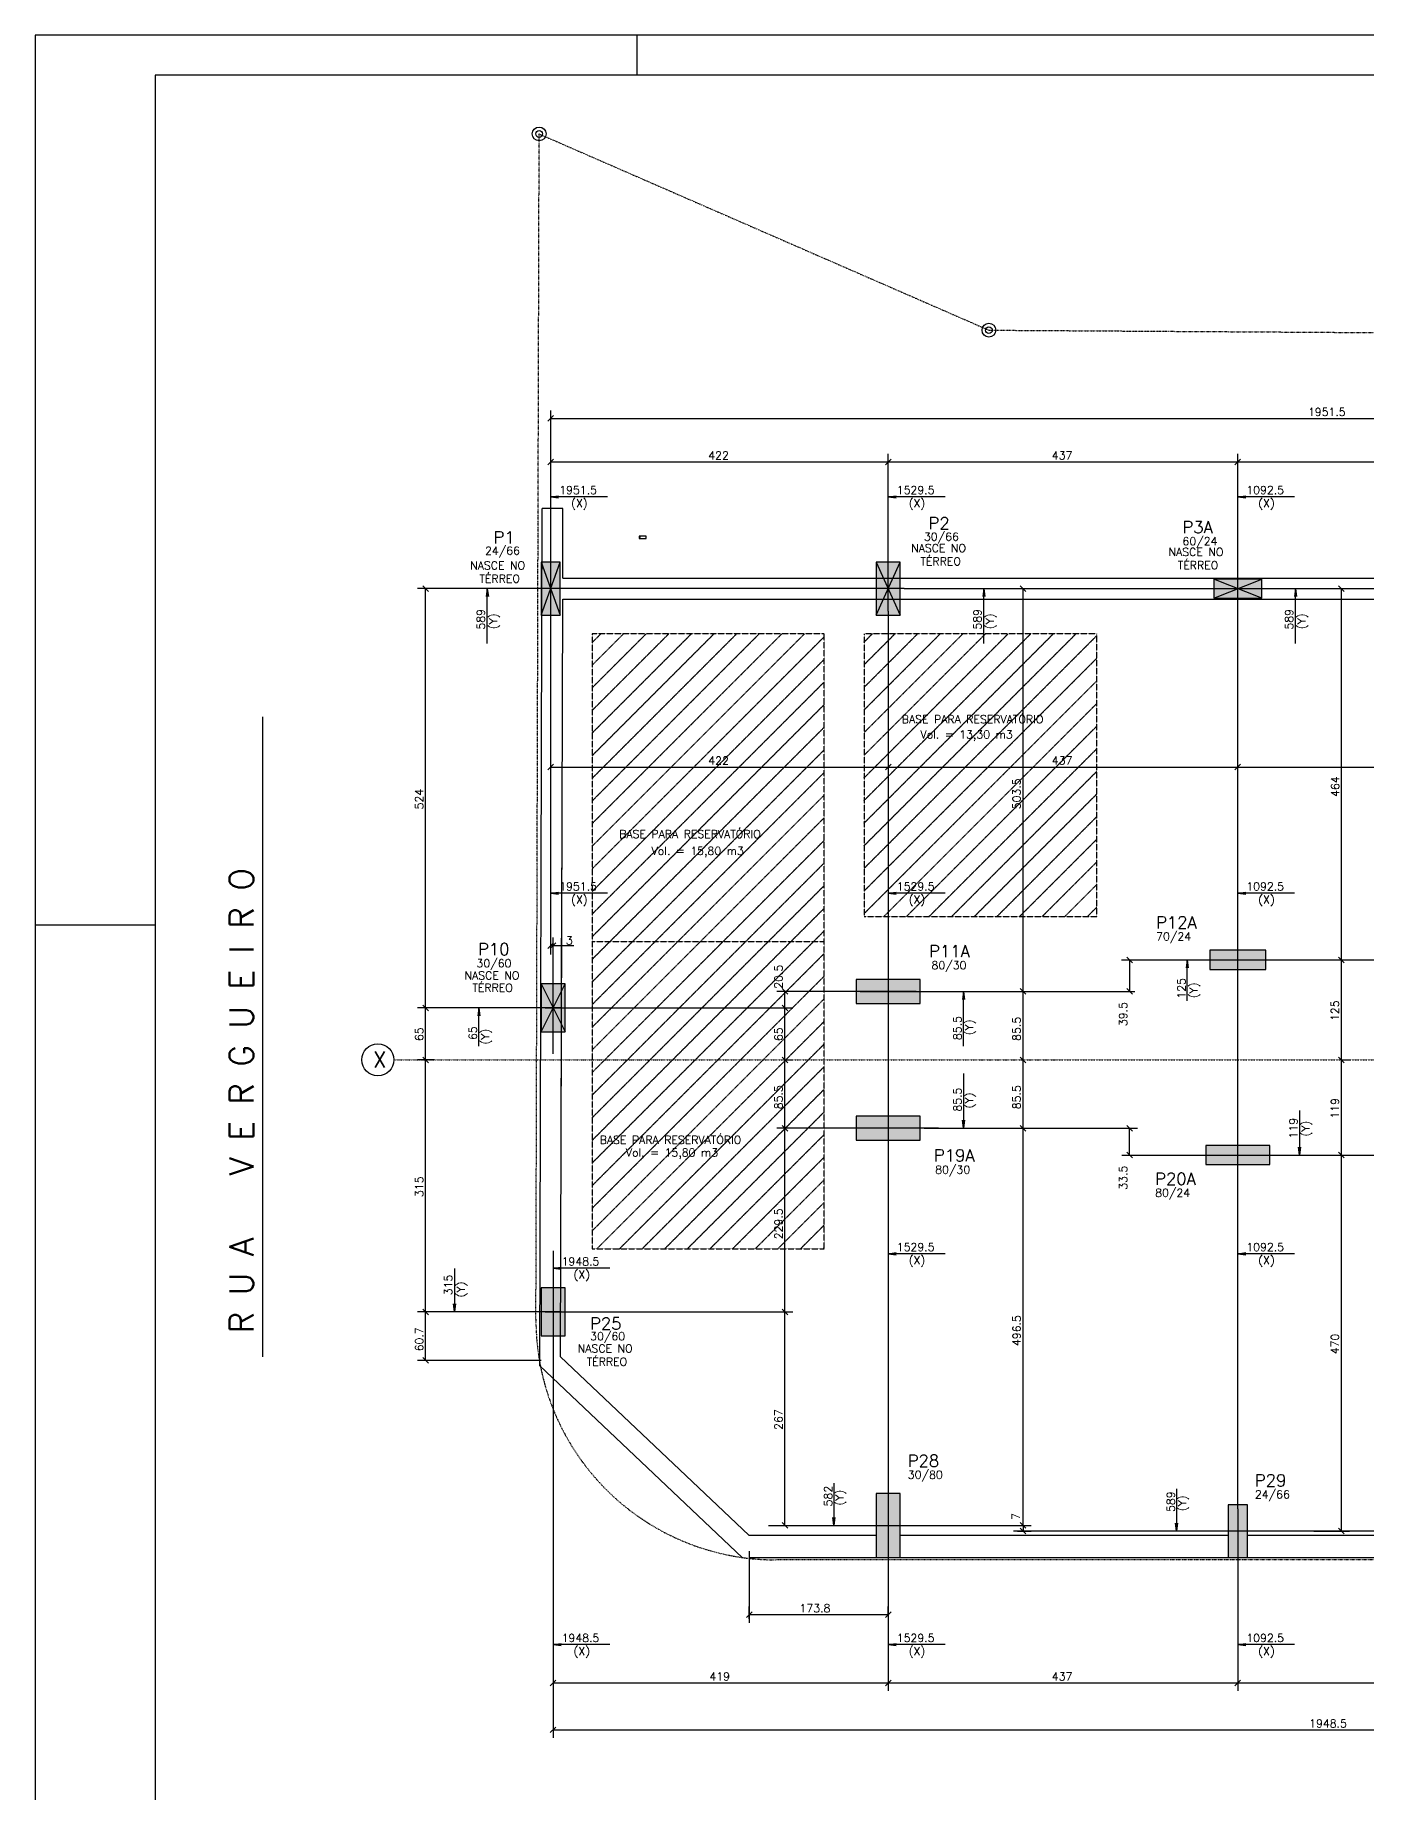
# Model space of a CAD drawing. Extents: x 954 to 7139, y 614 to 4114.
# Drawn here: x 954 to 2619, y 1917 to 4114 of the extents above; entities that cross this region are included whole.
import ezdxf

# ---------------------------------------------------------------- set-up
doc = ezdxf.new("R2010")
doc.units = 0
doc.header["$MEASUREMENT"] = 0
for name, pattern in [('ESTILO_TQS_0003', [1.5, 0.5, -0.4, 0.1, -0.5]), ('ESTILO_TQS_0004', [2, 0.5, -0.4, 0.1, -0.4, 0.1, -0.5]), ('ESTILO_TQS_0005', [0.4, 0.3, -0.1])]:
    doc.linetypes.add(name, pattern=pattern)
for name, color, linetype in [('1', 1, 'CONTINUOUS'), ('2', 2, 'CONTINUOUS'), ('3', 3, 'CONTINUOUS'), ('4', 4, 'CONTINUOUS'), ('6', 6, 'CONTINUOUS'), ('7', 7, 'CONTINUOUS'), ('9', 9, 'CONTINUOUS')]:
    doc.layers.add(name, color=color, linetype=linetype)
doc.styles.get("Standard").update_dxf_attribs({"font": 'ROMANS.SHX'})

msp = doc.modelspace()

# ---------------------------------------------------------------- linework, layer by layer
at = {"layer": '1', "linetype": 'Continuous'}
for p, q in [((1585.368505, 2451.056976), (1588.305916, 3522.466621)), ((1614.306011, 3522.466621), (1588.305916, 3522.466621)), ((1614.067498, 3435.469), (1614.306011, 3522.466621)), ((1614.067498, 3435.469), (4759.391632, 3435.469)), ((1611.399201, 2462.217889), (1613.996213, 3409.469)), ((1613.996214, 3409.469), (4757.932891, 3409.469)), ((1612.115451, 2723.469), (1613.075072, 3073.486272)), ((1104.460324, 3001.663839), (954.457857, 3001.663839)), ((1846.722573, 2239.469), (2006.015, 2239.469)), ((2036.015, 2239.469), (2446.015, 2239.469)), ((2470.015, 2239.469), (2860.015, 2239.469)), ((1846.722573, 2211.469), (2006.015, 2211.469)), ((2036.015, 2211.469), (2446.015, 2211.469)), ((2470.015, 2211.469), (2930.015, 2211.469))]:
    msp.add_line(p, q, dxfattribs=at)
for points in [[(954.457857, 614.290532), (7138.692181, 614.290532), (7138.692181, 4114.290532), (954.457857, 4114.290532), (954.457857, 614.290532)], [(1670.120635, 3537.361803), (1599.015, 3537.361803), (1608.929449, 3536.056541), (1599.015, 3537.361803), (1608.929449, 3538.667065)], [(2092.120635, 3537.361803), (2021.015, 3537.361803), (2030.929449, 3536.056541), (2021.015, 3537.361803), (2030.929449, 3538.667065)], [(2529.120635, 3537.361803), (2458.015, 3537.361803), (2467.929449, 3536.056541), (2458.015, 3537.361803), (2467.929449, 3538.667065)], [(1709.582964, 3485.218428), (1718.52764, 3485.218428), (1718.52764, 3488.082186), (1709.582964, 3488.082186), (1709.582964, 3485.218428)], [(1519.741143, 3354.006603), (1519.741143, 3422.469), (1521.046405, 3412.554551), (1519.741143, 3422.469), (1518.435881, 3412.554551)], [(2140.621482, 3354.006603), (2140.621482, 3422.469), (2141.926744, 3412.554551), (2140.621482, 3422.469), (2139.31622, 3412.554551)], [(2530.301225, 3354.006603), (2530.301225, 3422.469), (2531.606487, 3412.554551), (2530.301225, 3422.469), (2528.995963, 3412.554551)], [(1670.120635, 3041.920978), (1599.015, 3041.920978), (1608.929449, 3040.615716), (1599.015, 3041.920978), (1608.929449, 3043.22624)], [(2092.120635, 3041.920978), (2021.015, 3041.920978), (2030.929449, 3040.615716), (2021.015, 3041.920978), (2030.929449, 3043.22624)], [(2529.120635, 3041.920978), (2458.015, 3041.920978), (2467.929449, 3040.615716), (2458.015, 3041.920978), (2467.929449, 3043.22624)], [(2394.774559, 2907.347992), (2394.774559, 2958.469), (2396.079821, 2948.554551), (2394.774559, 2958.469), (2393.469297, 2948.554551)], [(2115.107519, 2850.506603), (2115.107519, 2918.969), (2116.412781, 2909.054551), (2115.107519, 2918.969), (2113.802257, 2909.054551)], [(1509.283902, 2850.675001), (1509.283902, 2898.469), (1510.589164, 2888.554551), (1509.283902, 2898.469), (1507.97864, 2888.554551)], [(2115.107519, 2816.431397), (2115.107519, 2747.969), (2116.412781, 2757.883449), (2115.107519, 2747.969), (2113.802257, 2757.883449)], [(2535.224307, 2770.016397), (2535.224307, 2714.469), (2536.529569, 2724.383449), (2535.224307, 2714.469), (2533.919045, 2724.383449)], [(2092.120635, 2591.198208), (2021.015, 2591.198208), (2030.929449, 2589.892946), (2021.015, 2591.198208), (2030.929449, 2592.50347)], [(2529.120635, 2591.198208), (2458.015, 2591.198208), (2467.929449, 2589.892946), (2458.015, 2591.198208), (2467.929449, 2592.50347)], [(1478.585306, 2572.690816), (1478.585306, 2518.469), (1479.890568, 2528.383449), (1478.585306, 2518.469), (1477.280044, 2528.383449)], [(1673.120635, 2573.191621), (1602.015, 2573.191621), (1611.929449, 2571.886359), (1602.015, 2573.191621), (1611.929449, 2574.496883)], [(1846.722573, 2239.469), (1611.399201, 2462.217889)], [(1838.481698, 2211.469), (1585.368505, 2451.056976)], [(1953.068308, 2304.288177), (1953.068308, 2251.469), (1954.37357, 2261.383449), (1953.068308, 2251.469), (1951.763046, 2261.383449)], [(2381.498939, 2297.288177), (2381.498939, 2244.469), (2382.8042, 2254.383449), (2381.498939, 2244.469), (2380.193677, 2254.383449)], [(1673.120635, 2102.588466), (1602.015, 2102.588466), (1611.929449, 2101.283204), (1602.015, 2102.588466), (1611.929449, 2103.893728)], [(2092.120635, 2102.588466), (2021.015, 2102.588466), (2030.929449, 2101.283204), (2021.015, 2102.588466), (2030.929449, 2103.893728)], [(2529.120635, 2102.588466), (2458.015, 2102.588466), (2467.929449, 2101.283204), (2458.015, 2102.588466), (2467.929449, 2103.893728)]]:
    msp.add_lwpolyline(points, dxfattribs=at)
at = {"layer": '2', "linetype": 'ESTILO_TQS_0003'}
for p, q in [((1580.528107, 2509.27806), (1584.589929, 3990.812588)), ((1584.589929, 3990.812588), (2146.850003, 3745.539393)), ((2146.850003, 3745.539393), (5373.470242, 3725.30105)), ((5351.011999, 2208.470749), (1880.528291, 2208.455574))]:
    msp.add_line(p, q, dxfattribs=at)
at = {"layer": '2', "linetype": 'Continuous'}
for p, q in [((1595.479466, 3631.728787), (1602.550534, 3638.799855)), ((1595.479466, 3577.37413), (1602.550534, 3584.445198)), ((2017.479466, 3577.37413), (2024.550534, 3584.445198)), ((2017.479466, 3577.37413), (2024.550534, 3584.445198)), ((2454.479466, 3577.37413), (2461.550534, 3584.445198)), ((2454.479466, 3577.37413), (2461.550534, 3584.445198)), ((1446.149951, 3418.933466), (1439.078883, 3426.004534)), ((2193.087027, 3418.933466), (2186.015959, 3426.004534)), ((2591.032625, 3418.933466), (2583.961557, 3426.004534)), ((1595.479466, 3195.94796), (1602.550534, 3203.019028)), ((2017.479466, 3195.94796), (2024.550534, 3203.019028)), ((2017.479466, 3195.94796), (2024.550534, 3203.019028)), ((2454.479466, 3195.94796), (2461.550534, 3203.019028)), ((2454.479466, 3195.94796), (2461.550534, 3203.019028)), ((1602.550534, 2979.746), (1595.479466, 2972.674932)), ((1605.550534, 2979.746), (1598.479466, 2972.674932)), ((2319.123973, 2962.004534), (2326.195041, 2954.933466)), ((2591.032625, 2954.933466), (2583.961557, 2962.004534)), ((2591.032625, 2954.933466), (2583.961557, 2962.004534)), ((1895.372882, 2915.433466), (1888.301814, 2922.504534)), ((2193.087027, 2915.433466), (2186.015959, 2922.504534)), ((2193.087027, 2915.433466), (2186.015959, 2922.504534)), ((2319.123973, 2922.504534), (2326.195041, 2915.433466)), ((1446.149951, 2894.933466), (1439.078883, 2902.004534)), ((1446.149951, 2894.933466), (1439.078883, 2902.004534)), ((1895.372882, 2894.933466), (1888.301814, 2902.004534)), ((1895.372882, 2894.933466), (1888.301814, 2902.004534)), ((1446.149951, 2829.933466), (1439.078883, 2837.004534)), ((1446.149951, 2829.933466), (1439.078883, 2837.004534)), ((1895.372882, 2829.933466), (1888.301814, 2837.004534)), ((1895.372882, 2829.933466), (1888.301814, 2837.004534)), ((2193.087027, 2829.933466), (2186.015959, 2837.004534)), ((2193.087027, 2829.933466), (2186.015959, 2837.004534)), ((2591.032625, 2829.933466), (2583.961557, 2837.004534)), ((2591.032625, 2829.933466), (2583.961557, 2837.004534)), ((1895.372882, 2744.433466), (1888.301814, 2751.504534)), ((1895.372882, 2744.433466), (1888.301814, 2751.504534)), ((2193.087027, 2744.433466), (2186.015959, 2751.504534)), ((2193.087027, 2744.433466), (2186.015959, 2751.504534)), ((2326.195041, 2744.433466), (2319.123973, 2751.504534)), ((2326.195041, 2710.933466), (2319.123973, 2718.004534)), ((2591.032625, 2710.933466), (2583.961557, 2718.004534)), ((2591.032625, 2710.933466), (2583.961557, 2718.004534)), ((1446.149951, 2514.933466), (1439.078883, 2522.004534)), ((1446.149951, 2514.933466), (1439.078883, 2522.004534)), ((1895.372882, 2514.933466), (1888.301814, 2522.004534)), ((1895.372882, 2514.933466), (1888.301814, 2522.004534)), ((1446.149951, 2454.224615), (1439.078883, 2461.295682)), ((1895.372882, 2247.933466), (1888.301814, 2255.004534)), ((2193.087027, 2247.933466), (2186.015959, 2255.004534)), ((2186.015959, 2255.004534), (2193.087027, 2247.933466)), ((2186.015959, 2248.004534), (2193.087027, 2240.933466)), ((2591.032625, 2240.933466), (2583.961557, 2248.004534)), ((1843.674147, 2136.534575), (1850.745215, 2143.605643)), ((2017.479466, 2136.534575), (2024.550534, 2143.605643)), ((1598.479466, 2051.203239), (1605.550534, 2058.274307)), ((2017.479466, 2051.203239), (2024.550534, 2058.274307)), ((2017.479466, 2051.203239), (2024.550534, 2058.274307)), ((2454.479466, 2051.203239), (2461.550534, 2058.274307)), ((2454.479466, 2051.203239), (2461.550534, 2058.274307)), ((1598.479466, 1992.494833), (1605.550534, 1999.565901))]:
    msp.add_line(p, q, dxfattribs=at)
at = {"layer": '2', "linetype": 'ESTILO_TQS_0003'}
msp.add_arc((1880.526979, 2508.455574), 300, 179.842916, 270.000251, dxfattribs=at)
at = {"layer": '3', "linetype": 'Continuous'}
msp.add_line((1706.760033, 4114.290532), (1706.760033, 4064.291032), dxfattribs=at)
for centre, radius in [((1584.589929, 3990.812588), 8.5536), ((1584.589929, 3990.812588), 4.233047), ((2146.850003, 3745.539393), 8.5536), ((2146.850003, 3745.539393), 4.233047), ((1382.822097, 2833.469), 20)]:
    msp.add_circle(centre, radius, dxfattribs=at)
at = {"layer": '6', "linetype": 'Continuous'}
msp.add_line((1239.022868, 2462.073469), (1239.022868, 3262.372241), dxfattribs=at)
msp.add_lwpolyline([(1104.460324, 664.292107), (7088.696588, 664.292107), (7088.696588, 4064.291032), (1104.460324, 4064.291032), (1104.460324, 664.292107)], dxfattribs=at)
at = {"layer": '7', "linetype": 'Continuous'}
for points in [[(1587.015, 3389.469), (1611.015, 3389.469), (1611.015, 3455.469), (1587.015, 3455.469), (1587.015, 3389.469)], [(2006.015, 3389.469), (2036.015, 3389.469), (2036.015, 3455.469), (2006.015, 3455.469), (2006.015, 3389.469)], [(2428.015, 3410.469), (2488.015, 3410.469), (2488.015, 3434.469), (2428.015, 3434.469), (2428.015, 3410.469)], [(2423.015, 2946.469), (2493.015, 2946.469), (2493.015, 2970.469), (2423.015, 2970.469), (2423.015, 2946.469)], [(1587.015, 2868.469), (1617.015, 2868.469), (1617.015, 2928.469), (1587.015, 2928.469), (1587.015, 2868.469)], [(1981.015, 2903.969), (2061.015, 2903.969), (2061.015, 2933.969), (1981.015, 2933.969), (1981.015, 2903.969)], [(1981.015, 2732.969), (2061.015, 2732.969), (2061.015, 2762.969), (1981.015, 2762.969), (1981.015, 2732.969)], [(2418.015, 2702.469), (2498.015, 2702.469), (2498.015, 2726.469), (2418.015, 2726.469), (2418.015, 2702.469)], [(1587.015, 2488.469), (1617.015, 2488.469), (1617.015, 2548.469), (1587.015, 2548.469), (1587.015, 2488.469)], [(2006.015, 2211.469), (2036.015, 2211.469), (2036.015, 2291.469), (2006.015, 2291.469), (2006.015, 2211.469)], [(2446.015, 2211.469), (2470.015, 2211.469), (2470.015, 2277.469), (2446.015, 2277.469), (2446.015, 2211.469)]]:
    msp.add_lwpolyline(points, dxfattribs=at)
at = {"layer": '9', "linetype": 'Continuous'}
for p, q in [((1599.015, 3585.909664), (1599.015, 3645.264321)), ((1599.015, 3635.264321), (3550.515, 3635.264321)), ((1599.015, 2965.258517), (1599.015, 3590.909664)), ((2021.015, 3394.469), (2021.015, 3590.909664)), ((2458.015, 3209.483494), (2458.015, 3590.909664)), ((1599.015, 3580.909664), (2021.015, 3580.909664)), ((2021.015, 3580.909664), (2458.015, 3580.909664)), ((2458.015, 3580.909664), (2895.015, 3580.909664)), ((1587.015, 3455.469), (1611.015, 3389.469)), ((1587.015, 3389.469), (1611.015, 3455.469)), ((2006.015, 3455.469), (2036.015, 3389.469)), ((2006.015, 3389.469), (2036.015, 3455.469)), ((2488.015, 3410.469), (2428.015, 3434.469)), ((2428.015, 3410.469), (2488.015, 3434.469)), ((2041.015, 3422.469), (1432.614417, 3422.469)), ((1442.614417, 2898.469), (1442.614417, 3422.469)), ((2041.015, 3422.469), (2199.551493, 3422.469)), ((2189.551493, 2918.969), (2189.551493, 3422.469)), ((2199.551493, 3422.469), (3011.940337, 3422.469)), ((2587.497091, 2958.469), (2587.497091, 3422.469)), ((2021.015, 3394.469), (2021.015, 2044.738773)), ((2458.015, 2272.469), (2458.015, 3209.483494)), ((1599.015, 3199.483494), (2021.015, 3199.483494)), ((2021.015, 3199.483494), (2458.015, 3199.483494)), ((2458.015, 3199.483494), (2895.015, 3199.483494)), ((1599.015, 2970.258517), (1599.015, 2986.210466)), ((1602.015, 2976.210466), (1599.015, 2976.210466)), ((1602.015, 2841.142651), (1602.015, 2986.210466)), ((1602.015, 2976.210466), (1627.731672, 2976.210466)), ((2312.715288, 2958.469), (2935.015, 2958.469)), ((2322.659507, 2958.469), (2322.659507, 2918.969)), ((2587.497091, 2833.469), (2587.497091, 2958.469)), ((1587.015, 2928.469), (1617.015, 2868.469)), ((1587.015, 2868.469), (1617.015, 2928.469)), ((2056.015, 2918.969), (1881.837348, 2918.969)), ((1891.837348, 2898.469), (1891.837348, 2918.969)), ((1986.015, 2918.969), (2329.124651, 2918.969)), ((2189.551493, 2833.469), (2189.551493, 2918.969)), ((1612.015, 2898.469), (1432.614417, 2898.469)), ((1442.614417, 2833.469), (1442.614417, 2898.469)), ((1592.015, 2898.469), (1901.837348, 2898.469)), ((1891.837348, 2833.469), (1891.837348, 2898.469)), ((1453.803607, 2833.469), (1432.614417, 2833.469)), ((1442.614417, 2518.469), (1442.614417, 2833.469)), ((1891.837348, 2747.969), (1891.837348, 2833.469)), ((1892.841817, 2833.469), (1901.837348, 2833.469)), ((2189.551493, 2747.969), (2189.551493, 2833.469)), ((2587.497091, 2714.469), (2587.497091, 2833.469)), ((2587.875473, 2833.469), (2597.497091, 2833.469)), ((2083.750245, 2747.969), (1881.837348, 2747.969)), ((1891.837348, 2518.469), (1891.837348, 2747.969)), ((2066.015, 2747.969), (2329.124651, 2747.969)), ((2189.551493, 2251.469), (2189.551493, 2747.969)), ((2320.771112, 2747.969), (2332.659507, 2747.969)), ((2322.659507, 2714.469), (2322.659507, 2747.969)), ((2313.082958, 2714.469), (3011.940337, 2714.469)), ((2318.082958, 2714.469), (2332.659507, 2714.469)), ((2587.497091, 2244.469), (2587.497091, 2714.469)), ((1602.015, 2594.795419), (1602.015, 2044.738773)), ((1612.015, 2518.469), (1432.614417, 2518.469)), ((1456.875824, 2518.469), (1432.614417, 2518.469)), ((1442.614417, 2457.760149), (1442.614417, 2518.469)), ((1592.015, 2518.469), (1901.837348, 2518.469)), ((1891.837348, 2251.469), (1891.837348, 2518.469)), ((1587.015, 2457.760149), (1432.614417, 2457.760149)), ((2458.015, 2272.469), (2458.015, 2044.738773)), ((1871.48028, 2251.469), (2199.551493, 2251.469)), ((1876.48028, 2251.469), (1901.837348, 2251.469)), ((2720.304825, 2244.469), (2177.572053, 2244.469)), ((2181.478281, 2251.469), (2199.551493, 2251.469)), ((2182.572053, 2244.469), (2199.551493, 2244.469)), ((2189.551493, 2251.469), (2189.551493, 2244.469)), ((2552.906311, 2244.469), (2597.497091, 2244.469)), ((1847.209681, 2219.265983), (1847.209681, 2129.590585)), ((1847.209681, 2134.590585), (1847.209681, 2150.070109)), ((1847.209681, 2140.070109), (2021.015, 2140.070109)), ((2021.015, 2138.710169), (2021.015, 2150.070109)), ((2021.015, 2109.242157), (2021.015, 2044.738773)), ((1602.015, 2054.738773), (2021.015, 2054.738773)), ((1602.015, 2049.738773), (1602.015, 1986.030367)), ((2021.015, 2054.738773), (2458.015, 2054.738773)), ((2458.015, 2054.738773), (2895.015, 2054.738773)), ((1602.015, 1996.030367), (3550.515, 1996.030367))]:
    msp.add_line(p, q, dxfattribs=at)
at = {"layer": '9', "linetype": 'ESTILO_TQS_0005'}
for p, q in [((1650.882943, 3100.572874), (1916.325733, 3366.015665)), ((1650.882943, 3128.857145), (1888.041462, 3366.015665)), ((1650.882943, 3157.141417), (1859.757191, 3366.015665)), ((1650.882943, 3185.425688), (1831.47292, 3366.015665)), ((1650.882943, 3213.709959), (1803.188648, 3366.015665)), ((1650.882943, 3241.99423), (1774.904377, 3366.015665)), ((1650.882943, 3270.278502), (1746.620106, 3366.015665)), ((1650.882943, 3298.562773), (1718.335835, 3366.015665)), ((1650.882943, 3326.847044), (1690.051563, 3366.015665)), ((1650.882943, 3355.131315), (1661.767292, 3366.015665)), ((1650.882943, 3072.288603), (1940.882943, 3362.288603)), ((1990.882943, 3101.16162), (2255.736988, 3366.015665)), ((1990.882943, 3129.445891), (2227.452717, 3366.015665)), ((1990.882943, 3157.730162), (2199.168446, 3366.015665)), ((1990.882943, 3186.014433), (2170.884175, 3366.015665)), ((1990.882943, 3214.298705), (2142.599903, 3366.015665)), ((1990.882943, 3242.582976), (2114.315632, 3366.015665)), ((1990.882943, 3270.867247), (2086.031361, 3366.015665)), ((1990.882943, 3299.151518), (2057.74709, 3366.015665)), ((1990.882943, 3327.43579), (2029.462818, 3366.015665)), ((1990.882943, 3355.720061), (2001.178547, 3366.015665)), ((1990.882943, 3072.877348), (2281.882944, 3363.877349)), ((1650.882943, 3044.004332), (1940.882943, 3334.004332)), ((1990.882943, 3044.593077), (2281.882944, 3335.593078)), ((1650.882943, 3015.72006), (1940.882943, 3305.720061)), ((1990.882943, 3016.308806), (2281.882944, 3307.308807)), ((1650.882943, 2987.435789), (1940.882943, 3277.43579)), ((2015.421502, 3012.563093), (2281.882944, 3279.024535)), ((1650.882943, 2959.151518), (1940.882943, 3249.151518)), ((2043.705773, 3012.563093), (2281.882944, 3250.740264)), ((1650.882943, 2930.867247), (1940.882943, 3220.867247)), ((2071.990044, 3012.563093), (2281.882944, 3222.455993)), ((1650.882943, 2902.582975), (1940.882943, 3192.582976)), ((2100.274315, 3012.563093), (2281.882944, 3194.171722)), ((1650.882943, 2874.298704), (1940.882943, 3164.298705)), ((2128.558587, 3012.563093), (2281.882944, 3165.88745)), ((1650.882943, 2846.014433), (1940.882943, 3136.014433)), ((2156.842858, 3012.563093), (2281.882944, 3137.603179)), ((1650.882943, 2817.730162), (1940.882943, 3107.730162)), ((2185.127129, 3012.563093), (2281.882944, 3109.318908)), ((1650.882943, 2789.44589), (1940.882943, 3079.445891)), ((2213.4114, 3012.563093), (2281.882944, 3081.034637)), ((1650.882943, 2761.161619), (1940.882943, 3051.16162)), ((2241.695672, 3012.563093), (2281.882944, 3052.750365)), ((1650.882943, 2732.877348), (1940.882943, 3022.877348)), ((2269.979943, 3012.563093), (2281.882944, 3024.466094)), ((1650.882943, 2704.593077), (1940.882943, 2994.593077)), ((1650.882943, 2981.539379), (1940.882943, 2981.539379)), ((1650.882943, 2676.308805), (1940.882943, 2966.308806)), ((1650.882943, 2648.024534), (1940.882943, 2938.024535)), ((1650.882943, 2619.740263), (1940.882943, 2909.740263)), ((1656.490044, 2597.063093), (1940.882943, 2881.455992)), ((1684.774315, 2597.063093), (1940.882943, 2853.171721)), ((1713.058587, 2597.063093), (1940.882943, 2824.88745)), ((1741.342858, 2597.063093), (1940.882943, 2796.603178)), ((1769.627129, 2597.063093), (1940.882943, 2768.318907)), ((1797.9114, 2597.063093), (1940.882943, 2740.034636)), ((1826.195672, 2597.063093), (1940.882943, 2711.750365)), ((1854.479943, 2597.063093), (1940.882943, 2683.466093)), ((1882.764214, 2597.063093), (1940.882943, 2655.181822)), ((1911.048485, 2597.063093), (1940.882943, 2626.897551)), ((1939.332757, 2597.063093), (1940.882943, 2598.61328))]:
    msp.add_line(p, q, dxfattribs=at)
at = {"layer": '9', "linetype": 'ESTILO_TQS_0004'}
msp.add_line((1402.822097, 2833.469), (5580.732002, 2833.469), dxfattribs=at)
at = {"layer": '9', "linetype": 'Continuous'}
for points in [[(1587.015, 3389.469), (1611.015, 3389.469), (1611.015, 3455.469), (1587.015, 3455.469), (1587.015, 3389.469)], [(2006.015, 3389.469), (2036.015, 3389.469), (2036.015, 3455.469), (2006.015, 3455.469), (2006.015, 3389.469)], [(2428.015, 3410.469), (2488.015, 3410.469), (2488.015, 3434.469), (2428.015, 3434.469), (2428.015, 3410.469)], [(2423.015, 2946.469), (2493.015, 2946.469), (2493.015, 2970.469), (2423.015, 2970.469), (2423.015, 2946.469)], [(1587.015, 2868.469), (1617.015, 2868.469), (1617.015, 2928.469), (1587.015, 2928.469), (1587.015, 2868.469)], [(1981.015, 2903.969), (2061.015, 2903.969), (2061.015, 2933.969), (1981.015, 2933.969), (1981.015, 2903.969)], [(1981.015, 2732.969), (2061.015, 2732.969), (2061.015, 2762.969), (1981.015, 2762.969), (1981.015, 2732.969)], [(2418.015, 2702.469), (2498.015, 2702.469), (2498.015, 2726.469), (2418.015, 2726.469), (2418.015, 2702.469)], [(1587.015, 2488.469), (1617.015, 2488.469), (1617.015, 2548.469), (1587.015, 2548.469), (1587.015, 2488.469)], [(2006.015, 2211.469), (2036.015, 2211.469), (2036.015, 2291.469), (2006.015, 2291.469), (2006.015, 2211.469)], [(2446.015, 2211.469), (2470.015, 2211.469), (2470.015, 2277.469), (2446.015, 2277.469), (2446.015, 2211.469)]]:
    msp.add_lwpolyline(points, dxfattribs=at)
at = {"layer": '9', "linetype": 'ESTILO_TQS_0005'}
for points in [[(1650.882943, 2597.063093), (1940.882943, 2597.063093), (1940.882943, 3366.015665), (1650.882943, 3366.015665), (1650.882943, 2597.063093)], [(1990.882943, 3012.563093), (2281.882944, 3012.563093), (2281.882944, 3366.015665), (1990.882943, 3366.015665), (1990.882943, 3012.563093)]]:
    msp.add_lwpolyline(points, dxfattribs=at)
at = {"layer": '9', "linetype": 'Continuous'}
for points in [[(1587.015, 3389.469), (1611.015, 3389.469), (1611.015, 3455.469)], [(1587.015, 3389.469), (1611.015, 3455.469), (1587.015, 3455.469)], [(1587.015, 3389.469), (1587.015, 3455.469), (1587.015, 3389.469)], [(2006.015, 3389.469), (2036.015, 3389.469), (2036.015, 3455.469)], [(2006.015, 3389.469), (2036.015, 3455.469), (2006.015, 3455.469)], [(2006.015, 3389.469), (2006.015, 3455.469), (2006.015, 3389.469)], [(2428.015, 3410.469), (2488.015, 3410.469), (2488.015, 3434.469)], [(2428.015, 3410.469), (2488.015, 3434.469), (2428.015, 3434.469)], [(2428.015, 3410.469), (2428.015, 3434.469), (2428.015, 3410.469)], [(2423.015, 2946.469), (2493.015, 2946.469), (2493.015, 2970.469)], [(2423.015, 2946.469), (2493.015, 2970.469), (2423.015, 2970.469)], [(2423.015, 2946.469), (2423.015, 2970.469), (2423.015, 2946.469)], [(1587.015, 2868.469), (1617.015, 2868.469), (1617.015, 2928.469)], [(1587.015, 2868.469), (1617.015, 2928.469), (1587.015, 2928.469)], [(1587.015, 2868.469), (1587.015, 2928.469), (1587.015, 2868.469)], [(1981.015, 2903.969), (2061.015, 2903.969), (2061.015, 2933.969)], [(1981.015, 2903.969), (2061.015, 2933.969), (1981.015, 2933.969)], [(1981.015, 2903.969), (1981.015, 2933.969), (1981.015, 2903.969)], [(1981.015, 2732.969), (2061.015, 2732.969), (2061.015, 2762.969)], [(1981.015, 2732.969), (2061.015, 2762.969), (1981.015, 2762.969)], [(1981.015, 2732.969), (1981.015, 2762.969), (1981.015, 2732.969)], [(2418.015, 2702.469), (2498.015, 2702.469), (2498.015, 2726.469)], [(2418.015, 2702.469), (2498.015, 2726.469), (2418.015, 2726.469)], [(2418.015, 2702.469), (2418.015, 2726.469), (2418.015, 2702.469)], [(1587.015, 2488.469), (1617.015, 2488.469), (1617.015, 2548.469)], [(1587.015, 2488.469), (1617.015, 2548.469), (1587.015, 2548.469)], [(1587.015, 2488.469), (1587.015, 2548.469), (1587.015, 2488.469)], [(2006.015, 2211.469), (2036.015, 2211.469), (2036.015, 2291.469)], [(2006.015, 2211.469), (2036.015, 2291.469), (2006.015, 2291.469)], [(2006.015, 2211.469), (2006.015, 2291.469), (2006.015, 2211.469)], [(2446.015, 2211.469), (2470.015, 2211.469), (2470.015, 2277.469)], [(2446.015, 2211.469), (2470.015, 2277.469), (2446.015, 2277.469)], [(2446.015, 2211.469), (2446.015, 2277.469), (2446.015, 2211.469)]]:
    msp.add_solid(points, dxfattribs=at)

# ---------------------------------------------------------------- texts
at = {"layer": '1', "linetype": 'Continuous'}
for s, height, p in [('1951.5', 10, (1609.685088, 3540.643851)), ('1529.5', 10, (2031.685088, 3540.643851)), ('1092.5', 10, (2468.685088, 3540.643851)), ('(X)', 10, (1624.634037, 3524.221274)), ('(X)', 10, (2046.634037, 3524.221274)), ('(X)', 10, (2483.634037, 3524.221274)), ('C:\\Users\\Werebe\\OneDrive\\Jair\\TQS\\TQS\\Logo\\ALIMONTI.JPG', 0.051139, (1709.662827, 3486.650307)), ('1951.5', 10, (1609.685088, 3045.203026)), ('1529.5', 10, (2031.685088, 3045.203026)), ('1092.5', 10, (2468.685088, 3045.203026)), ('(X)', 10, (1624.634037, 3028.780449)), ('(X)', 10, (2046.634037, 3028.780449)), ('(X)', 10, (2483.634037, 3028.780449)), ('1529.5', 10, (2031.685088, 2594.480256)), ('1092.5', 10, (2468.685088, 2594.480256)), ('1948.5', 10, (1612.685088, 2576.473669)), ('(X)', 10, (1627.634037, 2560.051092)), ('(X)', 10, (2046.634037, 2578.057678)), ('(X)', 10, (2483.634037, 2578.057678)), ('1948.5', 10, (1612.685088, 2105.870514)), ('1529.5', 10, (2031.685088, 2105.870514)), ('1092.5', 10, (2468.685088, 2105.870514)), ('(X)', 10, (1627.634037, 2089.447937)), ('(X)', 10, (2046.634037, 2089.447937)), ('(X)', 10, (2483.634037, 2089.447937))]:
    msp.add_text(s, height=height, dxfattribs=at).set_placement(p)
for s, p in [('589', (1516.651458, 3371.299544)), ('(Y)', (1532.204981, 3371.812621)), ('589', (2137.531797, 3371.299544)), ('(Y)', (2153.08532, 3371.812621)), ('589', (2527.21154, 3371.299544)), ('(Y)', (2542.765063, 3371.812621)), ('125', (2392.642635, 2910.038688)), ('(Y)', (2407.677298, 2910.379394)), ('85.5', (2112.510041, 2858.201508)), ('(Y)', (2127.07915, 2864.128862)), ('65', (1506.686424, 2858.24193)), ('(Y)', (1522.088253, 2852.511206)), ('85.5', (2112.510041, 2768.736492)), ('(Y)', (2127.07915, 2772.809138)), ('119', (2532.626829, 2735.236492)), ('(Y)', (2547.722647, 2737.622885)), ('315', (1475.987828, 2539.236492)), ('(Y)', (1491.495782, 2536.571303)), ('582', (1950.83145, 2275.301768)), ('(Y)', (1965.039939, 2276.309138)), ('589', (2379.262081, 2268.301768)), ('(Y)', (2393.47057, 2269.309138))]:
    msp.add_text(s, height=10, rotation=90, dxfattribs=at).set_placement(p)
at = {"layer": '2', "linetype": 'Continuous'}
for s, p in [('1951.5', (2545.765, 3638.264321)), ('422', (1796.015, 3583.909664)), ('437', (2225.515, 3583.909664)), ('422', (1796.015, 3202.483494)), ('437', (2225.515, 3202.483494)), ('3', (1617.996782, 2977.700289)), ('173.8', (1910.112341, 2143.070109)), ('419', (1797.515, 2057.738773)), ('437', (2225.515, 2057.738773)), ('1948.5', (2547.265, 1999.030367))]:
    msp.add_text(s, height=10, dxfattribs=at).set_placement(p)
for s, p in [('464', (2584.808706, 3162.134739)), ('524', (1439.614417, 3146.469)), ('503.5', (2186.551493, 3146.719)), ('20.5', (1888.837348, 2922.30233)), ('39.5', (2319.659507, 2875.63567)), ('125', (2584.497091, 2881.969)), ('85.5', (2186.551493, 2857.219)), ('65', (1439.614417, 2856.969)), ('65', (1888.837348, 2856.969)), ('85.5', (1888.837348, 2771.719)), ('85.5', (2186.551493, 2771.719)), ('119', (2584.497091, 2759.969)), ('315', (1439.614417, 2661.969)), ('33.5', (2319.659507, 2671.13567)), ('229.5', (1888.837348, 2609.219)), ('496.5', (2186.551493, 2475.719)), ('60.7', (1439.614417, 2469.114574)), ('470', (2584.497091, 2465.469)), ('267', (1888.837348, 2370.969)), ('7', (2185.457721, 2258.380549))]:
    msp.add_text(s, height=10, rotation=90, dxfattribs=at).set_placement(p)
at = {"layer": '3', "linetype": 'Continuous'}
for s, p in [('30/66', (2065.624508, 3482.372999)), ('24/66', (1516.854419, 3464.909854)), ('NASCE NO', (2049.690246, 3468.098636)), ('NASCE NO', (2371.478631, 3463.277533)), ('60/24', (2388.859244, 3476.763875)), ('NASCE NO', (1498.398397, 3446.453832)), ('TÉRREO', (2061.252023, 3451.549426)), ('TÉRREO', (2383.040408, 3446.728323)), ('TÉRREO', (1509.960174, 3429.904621)), ('BASE PARA RESERVATÓRIO', (2037.958113, 3254.18536)), ('Vol. = 13,30 m3', (2061.336314, 3235.138043)), ('BASE PARA RESERVATÓRIO', (1684.646177, 3110.761282)), ('Vol. = 15,80 m3', (1725.111312, 3089.673157)), ('70/24', (2355.894337, 2982.774539)), ('30/60', (1506.236277, 2949.160523)), ('80/30', (2075.105507, 2946.769617)), ('NASCE NO', (1491.295707, 2933.964004)), ('TÉRREO', (1501.074884, 2918.484353)), ('BASE PARA RESERVATÓRIO', (1660.31414, 2728.457036)), ('Vol. = 15,80 m3', (1692.95986, 2712.588908)), ('80/30', (2079.713255, 2691.097977)), ('80/24', (2354.737635, 2662.300868)), ('30/60', (1648.301862, 2483.049934)), ('NASCE NO', (1632.864719, 2467.694994)), ('TÉRREO', (1644.015737, 2451.072143)), ('30/80', (2045.43528, 2309.811482)), ('24/66', (2479.436758, 2285.279709))]:
    msp.add_text(s, height=10, dxfattribs=at).set_placement(p)
at = {"layer": '4', "linetype": 'Continuous'}
for s, p in [('P1', (1527.58478, 3479.084441)), ('P2', (2071.360615, 3496.735654)), ('P3A', (2388.859244, 3491.763875)), ('P12A', (2355.894337, 2997.774539)), ('P10', (1508.236135, 2964.410505)), ('P11A', (2072.186154, 2961.769617)), ('P19A', (2078.12403, 2706.56906)), ('P20A', (2354.737635, 2677.300868)), ('P25', (1648.301862, 2496.449453)), ('P28', (2045.43528, 2324.811482)), ('P29', (2479.436758, 2300.279709))]:
    msp.add_text(s, height=15, dxfattribs=at).set_placement(p)
at = {"layer": '6', "linetype": 'Continuous'}
msp.add_text('R U A   V E R G U E I R O', height=30, rotation=90, dxfattribs=at).set_placement((1227.3876, 2491.692832))
msp.add_text('X', height=20, dxfattribs=at).set_placement((1376.832814, 2824.10482))

doc.saveas('drawing.dxf')
